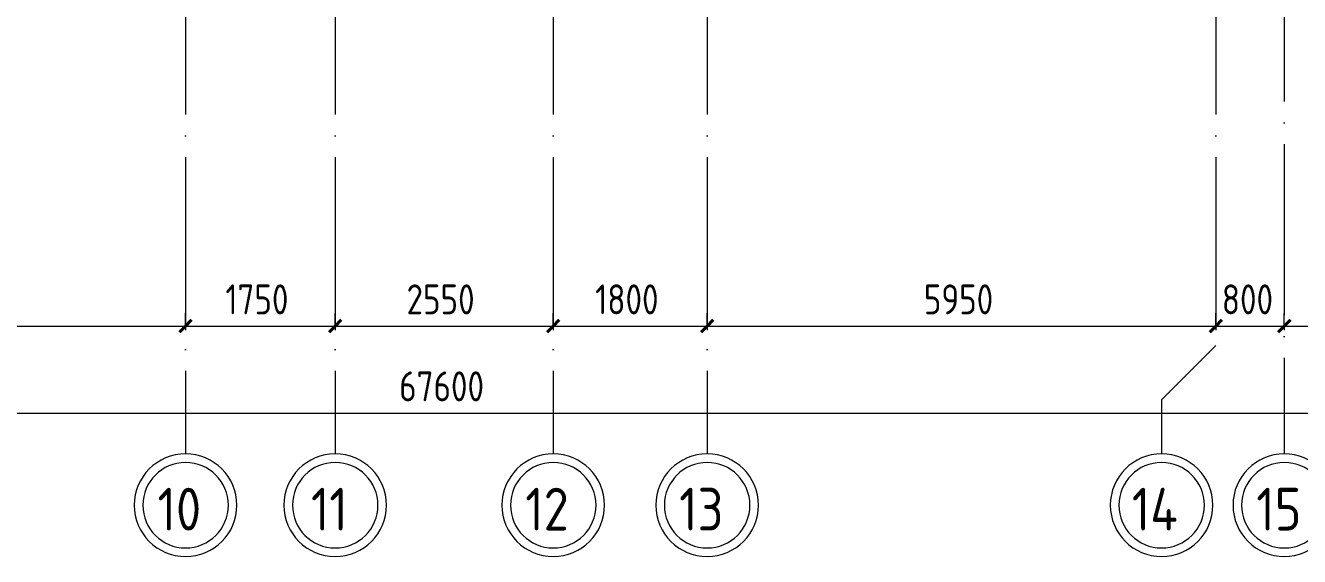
# Model space of a CAD drawing. Header units: millimetres. Extents: x -586848 to 520591, y -385801 to 675781.
# Drawn here: x -53960 to -39059, y -377352 to -371138 of the extents above; entities that cross this region are included whole.
import ezdxf

# ---------------------------------------------------------------- set-up
doc = ezdxf.new("R2010")
doc.units = ezdxf.units.MM
doc.linetypes.add('ADSK_Линия сетки', pattern=[25, 20, -2.5, 0, -2.5])
doc.layers.add('Оси', color=252, linetype='Continuous', lineweight=9)
doc.layers.add('Размеры', color=7, linetype='Continuous', lineweight=9)
doc.styles.add('GOST Common_1', font='', dxfattribs={"height": 250})
doc.styles.add('GOST Common_3', font='', dxfattribs={"height": 3.5})
doc.styles.get('GOST Common_1').set_extended_font_data('GOST type B')
doc.styles.get('GOST Common_3').set_extended_font_data('GOST 2.304 type A')

# ---------------------------------------------------------------- blocks, each defined once
blk = doc.blocks.new('2 этаж')
at = {"layer": 'Оси', "color": 251, "linetype": 'ADSK_Линия сетки', "ltscale": 100, "true_color": 0x636466}
for p, q in [((131426, 33711), (131426, -32265)), ((133176, 33711), (133176, -32265)), ((135726, 33711), (135726, -32265)), ((137526, 33711), (137526, -32265)), ((143476, 33711), (143476, -30995)), ((144276, -1139), (144276, -32265))]:
    blk.add_line(p, q, dxfattribs=at)
at = {"layer": 'Оси', "color": 251, "ltscale": 100, "true_color": 0x636466}
for p, q in [((143476, -30995), (142841, -31630)), ((142841, -31630), (142841, -32265))]:
    blk.add_line(p, q, dxfattribs=at)
at = {"layer": 'Оси', "color": 251, "lineweight": 20, "true_color": 0x636466}
for centre, radius, start, end in [((131426, -32865), 600, 0, 180), ((133176, -32865), 600, 0, 180), ((135726, -32865), 600, 0, 180), ((137526, -32865), 600, 0, 180), ((142841, -32865), 600, 0, 180), ((144276, -32865), 600, 0, 180), ((131426, -32865), 500, 0, 180), ((133176, -32865), 500, 0, 180), ((135726, -32865), 500, 0, 180), ((137526, -32865), 500, 0, 180), ((142841, -32865), 500, 0, 180), ((144276, -32865), 500, 0, 180), ((131426, -32865), 600, 180, 0), ((131426, -32865), 500, 180, 0), ((133176, -32865), 600, 180, 0), ((133176, -32865), 500, 180, 0), ((135726, -32865), 600, 180, 0), ((135726, -32865), 500, 180, 0), ((137526, -32865), 600, 180, 0), ((137526, -32865), 500, 180, 0), ((142841, -32865), 600, 180, 0), ((142841, -32865), 500, 180, 0), ((144276, -32865), 600, 180, 0), ((144276, -32865), 500, 180, 0)]:
    blk.add_arc(centre, radius, start, end, dxfattribs=at)
at = {"layer": 'Размеры', "color": 251, "lineweight": 20, "true_color": 0x636466}
for p, q in [((131426, -30768), (131426, -30618)), ((131426, -30768), (131426, -30618)), ((133176, -30768), (133176, -30618)), ((133176, -30768), (133176, -30618)), ((135726, -30768), (135726, -30618)), ((135726, -30768), (135726, -30618)), ((137526, -30768), (137526, -30618)), ((137526, -30768), (137526, -30618)), ((143476, -30768), (143476, -30618)), ((143476, -30768), (143476, -30618)), ((144276, -30768), (144276, -30618)), ((144276, -30768), (144276, -30618)), ((125476, -30768), (131426, -30768)), ((131426, -30768), (131426, -30818)), ((131426, -30768), (133176, -30768)), ((131426, -30768), (131426, -30818)), ((133176, -30768), (133176, -30818)), ((133176, -30768), (135726, -30768)), ((133176, -30768), (133176, -30818)), ((135726, -30768), (135726, -30818)), ((135726, -30768), (137526, -30768)), ((135726, -30768), (135726, -30818)), ((137526, -30768), (137526, -30818)), ((137526, -30768), (143476, -30768)), ((137526, -30768), (137526, -30818)), ((143476, -30768), (143476, -30818)), ((143476, -30768), (144276, -30768)), ((143476, -30768), (143476, -30818)), ((144276, -30768), (144276, -30818)), ((144276, -30768), (149476, -30768)), ((144276, -30768), (144276, -30818)), ((100526, -31786), (168426, -31786))]:
    blk.add_line(p, q, dxfattribs=at)
at = {"layer": 'Размеры', "color": 251, "lineweight": 40, "true_color": 0x636466}
for p, q in [((131426, -30768), (131355, -30839)), ((131426, -30768), (131355, -30839)), ((131426, -30768), (131497, -30697)), ((131426, -30768), (131497, -30697)), ((133176, -30768), (133105, -30839)), ((133176, -30768), (133105, -30839)), ((133176, -30768), (133247, -30697)), ((133176, -30768), (133247, -30697)), ((135726, -30768), (135655, -30839)), ((135726, -30768), (135655, -30839)), ((135726, -30768), (135797, -30697)), ((135726, -30768), (135797, -30697)), ((137526, -30768), (137455, -30839)), ((137526, -30768), (137455, -30839)), ((137526, -30768), (137597, -30697)), ((137526, -30768), (137597, -30697)), ((143476, -30768), (143405, -30839)), ((143476, -30768), (143405, -30839)), ((143476, -30768), (143547, -30697)), ((143476, -30768), (143547, -30697)), ((144276, -30768), (144205, -30839)), ((144276, -30768), (144205, -30839)), ((144276, -30768), (144347, -30697)), ((144276, -30768), (144347, -30697))]:
    blk.add_line(p, q, dxfattribs=at)
at = {"layer": 'Оси', "color": 251, "true_color": 0x636466, "style": 'GOST Common_1', "width": 0.9}
for s, p in [('10', (131099, -33161)), ('11', (132893, -33161)), ('12', (135399, -33161)), ('13', (137199, -33161)), ('14', (142493, -33161)), ('15', (143949, -33161))]:
    blk.add_text(s, height=500, dxfattribs=at).set_placement(p)
at = {"layer": 'Размеры', "color": 251, "lineweight": 20, "true_color": 0x636466, "char_height": 350, "attachment_point": 1, "line_spacing_factor": 1.022761, "style": 'GOST Common_3'}
for s, insert, width in [('1750', (131892, -30281), 980.83), ('2550', (134010, -30281), 1059.58), ('1800', (136217, -30281), 980.83), ('5950', (140060, -30281), 1059.58), ('800', (143545, -30281), 794.69), ('67600', (133924, -31299), 1324.48)]:
    blk.add_mtext(s, dxfattribs=dict(at, insert=insert, width=width))

msp = doc.modelspace()

# ---------------------------------------------------------------- block references
msp.add_blockref('2 этаж', (-183513.2, -343887.1))

doc.saveas('drawing.dxf')
